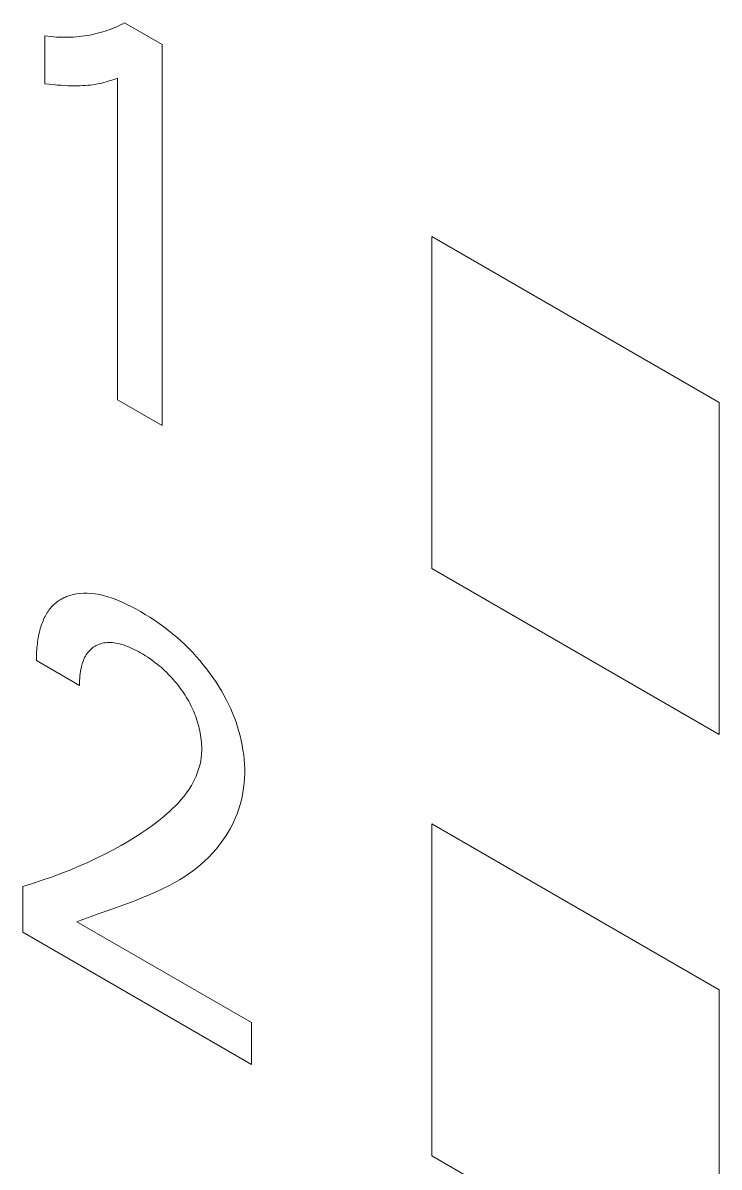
# Model space of a CAD drawing. Header units: inches. Extents: x 67578 to 72421, y -34894 to -31675.
# Drawn here: x 69296.91 to 69300.46, y -33412.52 to -33406.7 of the extents above; entities that cross this region are included whole.
import ezdxf

# ---------------------------------------------------------------- set-up
doc = ezdxf.new("R2010")
doc.units = ezdxf.units.IN
doc.header["$MEASUREMENT"] = 0

# ---------------------------------------------------------------- blocks, each defined once
blk = doc.blocks.new('ET200S')
at = {"lineweight": 0}
for p, q in [((100.6859, -37.1397), (100.6783, -37.1431)), ((100.6935, -37.1361), (100.6859, -37.1397)), ((100.7009, -37.1324), (100.6935, -37.1361)), ((100.7083, -37.1285), (100.7009, -37.1324)), ((100.7083, -37.1285), (100.8286, -37.198)), ((100.4542, -37.323), (100.4542, -37.1702)), ((100.4636, -37.1713), (100.4542, -37.1702)), ((100.473, -37.1723), (100.4636, -37.1713)), ((100.4823, -37.1731), (100.473, -37.1723)), ((100.4916, -37.1737), (100.4823, -37.1731)), ((100.5008, -37.1741), (100.4916, -37.1737)), ((100.51, -37.1744), (100.5008, -37.1741)), ((100.519, -37.1745), (100.51, -37.1744)), ((100.5281, -37.1744), (100.519, -37.1745)), ((100.537, -37.1741), (100.5281, -37.1744)), ((100.5459, -37.1737), (100.537, -37.1741)), ((100.5547, -37.173), (100.5459, -37.1737)), ((100.5634, -37.1723), (100.5547, -37.173)), ((100.5721, -37.1713), (100.5634, -37.1723)), ((100.5807, -37.1702), (100.5721, -37.1713)), ((100.5892, -37.1689), (100.5807, -37.1702)), ((100.5976, -37.1674), (100.5892, -37.1689)), ((100.606, -37.1657), (100.5976, -37.1674)), ((100.6143, -37.1639), (100.606, -37.1657)), ((100.6225, -37.1619), (100.6143, -37.1639)), ((100.6306, -37.1598), (100.6225, -37.1619)), ((100.6388, -37.1574), (100.6306, -37.1598)), ((100.6469, -37.1549), (100.6388, -37.1574)), ((100.6548, -37.1522), (100.6469, -37.1549)), ((100.6627, -37.1493), (100.6548, -37.1522)), ((100.6706, -37.1463), (100.6627, -37.1493)), ((100.6783, -37.1431), (100.6706, -37.1463)), ((100.8286, -37.198), (100.8286, -38.4158)), ((100.4542, -37.323), (100.4673, -37.3245)), ((100.6226, -37.3238), (100.6293, -37.3225)), ((100.6293, -37.3225), (100.6359, -37.321)), ((100.6359, -37.321), (100.6424, -37.3194)), ((100.6424, -37.3194), (100.6496, -37.3175)), ((100.6496, -37.3175), (100.6567, -37.3154)), ((100.6567, -37.3154), (100.6637, -37.3132)), ((100.6637, -37.3132), (100.6752, -37.3093)), ((100.6752, -37.3093), (100.6865, -37.3052)), ((100.6865, -38.3338), (100.6865, -37.3052)), ((100.4673, -37.3245), (100.4804, -37.3259)), ((100.4804, -37.3259), (100.4935, -37.3272)), ((100.4935, -37.3272), (100.5065, -37.3282)), ((100.5065, -37.3282), (100.5194, -37.329)), ((100.5194, -37.329), (100.5289, -37.3295)), ((100.5289, -37.3295), (100.5383, -37.3298)), ((100.5383, -37.3298), (100.5477, -37.3299)), ((100.5477, -37.3299), (100.557, -37.3299)), ((100.557, -37.3299), (100.5663, -37.3297)), ((100.5663, -37.3297), (100.5755, -37.3293)), ((100.5755, -37.3293), (100.5835, -37.3288)), ((100.5835, -37.3288), (100.5915, -37.3282)), ((100.5915, -37.3282), (100.5994, -37.3273)), ((100.5994, -37.3273), (100.6072, -37.3263)), ((100.6072, -37.3263), (100.6149, -37.3252)), ((100.6149, -37.3252), (100.6226, -37.3238)), ((102.6109, -38.3425), (101.6917, -37.8118)), ((101.6917, -37.8118), (101.6917, -38.8732)), ((100.8286, -38.4158), (100.6865, -38.3338)), ((102.6109, -39.404), (102.6109, -38.3425)), ((101.6917, -38.8732), (102.6109, -39.404)), ((100.5119, -38.9683), (100.5083, -38.9702)), ((100.5157, -38.9664), (100.5119, -38.9683)), ((100.5195, -38.9647), (100.5157, -38.9664)), ((100.5233, -38.9631), (100.5195, -38.9647)), ((100.5336, -38.9594), (100.5233, -38.9631)), ((100.5442, -38.9564), (100.5336, -38.9594)), ((100.5551, -38.9543), (100.5442, -38.9564)), ((100.5664, -38.9528), (100.5551, -38.9543)), ((100.5779, -38.9522), (100.5664, -38.9528)), ((100.5897, -38.9522), (100.5779, -38.9522)), ((100.6024, -38.953), (100.5897, -38.9522)), ((100.6153, -38.9547), (100.6024, -38.953)), ((100.6284, -38.957), (100.6153, -38.9547)), ((100.6417, -38.9601), (100.6284, -38.957)), ((100.6551, -38.9639), (100.6417, -38.9601)), ((100.6687, -38.9683), (100.6551, -38.9639)), ((100.6838, -38.9738), (100.6687, -38.9683)), ((100.467, -39.0065), (100.4643, -39.0104)), ((100.4699, -39.0028), (100.467, -39.0065)), ((100.4726, -38.9994), (100.4699, -39.0028)), ((100.4755, -38.9962), (100.4726, -38.9994)), ((100.4784, -38.9931), (100.4755, -38.9962)), ((100.4814, -38.9901), (100.4784, -38.9931)), ((100.4845, -38.9872), (100.4814, -38.9901)), ((100.4877, -38.9844), (100.4845, -38.9872)), ((100.4909, -38.9818), (100.4877, -38.9844)), ((100.4942, -38.9792), (100.4909, -38.9818)), ((100.4976, -38.9768), (100.4942, -38.9792)), ((100.5011, -38.9745), (100.4976, -38.9768)), ((100.5047, -38.9723), (100.5011, -38.9745)), ((100.5083, -38.9702), (100.5047, -38.9723)), ((100.6989, -38.9801), (100.6838, -38.9738)), ((100.7142, -38.987), (100.6989, -38.9801)), ((100.7295, -38.9946), (100.7142, -38.987)), ((100.7448, -39.0026), (100.7295, -38.9946)), ((100.7601, -39.0112), (100.7448, -39.0026)), ((100.4479, -39.0408), (100.446, -39.0456)), ((100.45, -39.0361), (100.4479, -39.0408)), ((100.4521, -39.0316), (100.45, -39.0361)), ((100.4543, -39.0271), (100.4521, -39.0316)), ((100.4567, -39.0227), (100.4543, -39.0271)), ((100.4591, -39.0185), (100.4567, -39.0227)), ((100.4616, -39.0144), (100.4591, -39.0185)), ((100.4643, -39.0104), (100.4616, -39.0144)), ((100.7751, -39.0201), (100.7601, -39.0112)), ((100.79, -39.0294), (100.7751, -39.0201)), ((100.8049, -39.0391), (100.79, -39.0294)), ((100.8198, -39.0494), (100.8049, -39.0391)), ((100.4363, -39.077), (100.435, -39.083)), ((100.4378, -39.0711), (100.4363, -39.077)), ((100.4393, -39.0658), (100.4378, -39.0711)), ((100.4408, -39.0606), (100.4393, -39.0658)), ((100.4424, -39.0555), (100.4408, -39.0606)), ((100.4442, -39.0505), (100.4424, -39.0555)), ((100.446, -39.0456), (100.4442, -39.0505)), ((100.8346, -39.0602), (100.8198, -39.0494)), ((100.8494, -39.0715), (100.8346, -39.0602)), ((100.8626, -39.0821), (100.8494, -39.0715)), ((100.4298, -39.1143), (100.4291, -39.1208)), ((100.4306, -39.1079), (100.4298, -39.1143)), ((100.4315, -39.1015), (100.4306, -39.1079)), ((100.4326, -39.0952), (100.4315, -39.1015)), ((100.4337, -39.0891), (100.4326, -39.0952)), ((100.435, -39.083), (100.4337, -39.0891)), ((100.6229, -39.1174), (100.6276, -39.1155)), ((100.6276, -39.1155), (100.6324, -39.1139)), ((100.6324, -39.1139), (100.6373, -39.1126)), ((100.6373, -39.1126), (100.6423, -39.1116)), ((100.6423, -39.1116), (100.6474, -39.1108)), ((100.6474, -39.1108), (100.6527, -39.1103)), ((100.6527, -39.1103), (100.6581, -39.1101)), ((100.6581, -39.1101), (100.6637, -39.1101)), ((100.6637, -39.1101), (100.6694, -39.1105)), ((100.6694, -39.1105), (100.6752, -39.1111)), ((100.6752, -39.1111), (100.6811, -39.1119)), ((100.6811, -39.1119), (100.6871, -39.1131)), ((100.6871, -39.1131), (100.6931, -39.1145)), ((100.6931, -39.1145), (100.6992, -39.1161)), ((100.6992, -39.1161), (100.7053, -39.118)), ((100.8757, -39.0932), (100.8626, -39.0821)), ((100.8888, -39.1047), (100.8757, -39.0932)), ((100.9016, -39.1168), (100.8888, -39.1047)), ((100.4273, -39.1474), (100.4272, -39.1542)), ((100.4276, -39.1407), (100.4273, -39.1474)), ((100.428, -39.134), (100.4276, -39.1407)), ((100.4285, -39.1273), (100.428, -39.134)), ((100.4291, -39.1208), (100.4285, -39.1273)), ((100.5835, -39.154), (100.5859, -39.1498)), ((100.5859, -39.1498), (100.5886, -39.1458)), ((100.5886, -39.1458), (100.5913, -39.142)), ((100.5913, -39.142), (100.5942, -39.1385)), ((100.5942, -39.1385), (100.5972, -39.1352)), ((100.5972, -39.1352), (100.6004, -39.1321)), ((100.6004, -39.1321), (100.6038, -39.1291)), ((100.6038, -39.1291), (100.6072, -39.1264)), ((100.6072, -39.1264), (100.6108, -39.1239)), ((100.6108, -39.1239), (100.6146, -39.1216)), ((100.6146, -39.1216), (100.6184, -39.1195)), ((100.6184, -39.1195), (100.6229, -39.1174)), ((100.7053, -39.118), (100.7121, -39.1203)), ((100.7121, -39.1203), (100.7189, -39.1229)), ((100.7189, -39.1229), (100.7257, -39.1257)), ((100.7257, -39.1257), (100.7325, -39.1288)), ((100.7325, -39.1288), (100.7394, -39.1321)), ((100.7394, -39.1321), (100.7463, -39.1356)), ((100.7463, -39.1356), (100.7532, -39.1393)), ((100.7532, -39.1393), (100.7601, -39.1432)), ((100.7601, -39.1432), (100.7678, -39.1477)), ((100.7678, -39.1477), (100.7755, -39.1524)), ((100.7755, -39.1524), (100.7831, -39.1574)), ((100.9143, -39.1292), (100.9016, -39.1168)), ((100.9268, -39.1422), (100.9143, -39.1292)), ((100.9384, -39.1548), (100.9268, -39.1422)), ((100.4272, -39.1542), (100.4271, -39.161)), ((100.4271, -39.161), (100.4271, -39.1679)), ((100.5647, -39.2473), (100.4271, -39.1679)), ((100.5692, -39.1952), (100.5706, -39.1884)), ((100.5706, -39.1884), (100.572, -39.183)), ((100.572, -39.183), (100.5735, -39.1778)), ((100.5735, -39.1778), (100.5752, -39.1727)), ((100.5752, -39.1727), (100.577, -39.1678)), ((100.577, -39.1678), (100.579, -39.163)), ((100.579, -39.163), (100.5811, -39.1584)), ((100.5811, -39.1584), (100.5835, -39.154)), ((100.7831, -39.1574), (100.7908, -39.1625)), ((100.7908, -39.1625), (100.7984, -39.168)), ((100.7984, -39.168), (100.806, -39.1736)), ((100.806, -39.1736), (100.8136, -39.1795)), ((100.8136, -39.1795), (100.8195, -39.1843)), ((100.8195, -39.1843), (100.8254, -39.1893)), ((100.8254, -39.1893), (100.8312, -39.1945)), ((100.9497, -39.1678), (100.9384, -39.1548)), ((100.9608, -39.1811), (100.9497, -39.1678)), ((100.9716, -39.1949), (100.9608, -39.1811)), ((100.5649, -39.2319), (100.5654, -39.2243)), ((100.5654, -39.2243), (100.566, -39.2168)), ((100.566, -39.2168), (100.5668, -39.2094)), ((100.5668, -39.2094), (100.5679, -39.2023)), ((100.5679, -39.2023), (100.5692, -39.1952)), ((100.8312, -39.1945), (100.8371, -39.1998)), ((100.8371, -39.1998), (100.8428, -39.2052)), ((100.8428, -39.2052), (100.8485, -39.2109)), ((100.8485, -39.2109), (100.8541, -39.2167)), ((100.8541, -39.2167), (100.8597, -39.2226)), ((100.8597, -39.2226), (100.8648, -39.2284)), ((100.9821, -39.209), (100.9716, -39.1949)), ((100.9924, -39.2235), (100.9821, -39.209)), ((101.0014, -39.2369), (100.9924, -39.2235)), ((100.5647, -39.2396), (100.5649, -39.2319)), ((100.5647, -39.2473), (100.5647, -39.2396)), ((100.8648, -39.2284), (100.8699, -39.2343)), ((100.8699, -39.2343), (100.8749, -39.2404)), ((100.8749, -39.2404), (100.8798, -39.2465)), ((100.8798, -39.2465), (100.8846, -39.2528)), ((100.8846, -39.2528), (100.8893, -39.2593)), ((100.8893, -39.2593), (100.8939, -39.2658)), ((101.0102, -39.2505), (101.0014, -39.2369)), ((101.0186, -39.2644), (101.0102, -39.2505)), ((100.8939, -39.2658), (100.8984, -39.2725)), ((100.8984, -39.2725), (100.9025, -39.2787)), ((100.9025, -39.2787), (100.9064, -39.285)), ((100.9064, -39.285), (100.9102, -39.2914)), ((100.9102, -39.2914), (100.9139, -39.2979)), ((100.9139, -39.2979), (100.9174, -39.3044)), ((101.0267, -39.2785), (101.0186, -39.2644)), ((101.0343, -39.2927), (101.0267, -39.2785)), ((101.0416, -39.3072), (101.0343, -39.2927)), ((100.9174, -39.3044), (100.9209, -39.311)), ((100.9209, -39.311), (100.9241, -39.3176)), ((100.9241, -39.3176), (100.9272, -39.3243)), ((100.9272, -39.3243), (100.9302, -39.331)), ((100.9302, -39.331), (100.933, -39.3378)), ((101.0484, -39.3217), (101.0416, -39.3072)), ((101.0546, -39.3362), (101.0484, -39.3217)), ((100.933, -39.3378), (100.9356, -39.3446)), ((100.9356, -39.3446), (100.938, -39.3514)), ((100.938, -39.3514), (100.9403, -39.3582)), ((100.9403, -39.3582), (100.9424, -39.365)), ((100.9424, -39.365), (100.9443, -39.3718)), ((100.9443, -39.3718), (100.9461, -39.3786)), ((101.0603, -39.3507), (101.0546, -39.3362)), ((101.0656, -39.3652), (101.0603, -39.3507)), ((101.0704, -39.3798), (101.0656, -39.3652)), ((100.9461, -39.3786), (100.9477, -39.3854)), ((100.9477, -39.3854), (100.9492, -39.3921)), ((100.9492, -39.3921), (100.9507, -39.3995)), ((100.9507, -39.3995), (100.9519, -39.4068)), ((100.9519, -39.4068), (100.953, -39.414)), ((101.0747, -39.3944), (101.0704, -39.3798)), ((101.0785, -39.4089), (101.0747, -39.3944)), ((101.0819, -39.4233), (101.0785, -39.4089)), ((100.953, -39.414), (100.9539, -39.4212)), ((100.9539, -39.4212), (100.9546, -39.4283)), ((100.9546, -39.4283), (100.9551, -39.4353)), ((100.9551, -39.4353), (100.9555, -39.4422)), ((100.9555, -39.4422), (100.9556, -39.449)), ((101.0851, -39.4389), (101.0819, -39.4233)), ((101.0877, -39.4543), (101.0851, -39.4389)), ((100.9539, -39.4781), (100.9523, -39.4888)), ((100.955, -39.467), (100.9539, -39.4781)), ((100.9556, -39.4556), (100.955, -39.467)), ((100.9556, -39.449), (100.9556, -39.4556)), ((101.0899, -39.4695), (101.0877, -39.4543)), ((101.0914, -39.4846), (101.0899, -39.4695)), ((100.9448, -39.5188), (100.9415, -39.5281)), ((100.9477, -39.5091), (100.9448, -39.5188)), ((100.9502, -39.4991), (100.9477, -39.5091)), ((100.9523, -39.4888), (100.9502, -39.4991)), ((101.0925, -39.4994), (101.0914, -39.4846)), ((101.0931, -39.5139), (101.0925, -39.4994)), ((101.0931, -39.5281), (101.0931, -39.5139)), ((100.9298, -39.5544), (100.9228, -39.5672)), ((100.934, -39.5459), (100.9298, -39.5544)), ((100.9379, -39.5372), (100.934, -39.5459)), ((100.9415, -39.5281), (100.9379, -39.5372)), ((101.0915, -39.5596), (101.0926, -39.5441)), ((101.0926, -39.5441), (101.0931, -39.5281)), ((100.9074, -39.5908), (100.8991, -39.6018)), ((100.9154, -39.5793), (100.9074, -39.5908)), ((100.9228, -39.5672), (100.9154, -39.5793)), ((101.0847, -39.6039), (101.0875, -39.5895)), ((101.0875, -39.5895), (101.0898, -39.5748)), ((101.0898, -39.5748), (101.0915, -39.5596)), ((100.8813, -39.6224), (100.872, -39.6321)), ((100.8904, -39.6123), (100.8813, -39.6224)), ((100.8991, -39.6018), (100.8904, -39.6123)), ((101.0777, -39.6316), (101.0814, -39.6179)), ((101.0814, -39.6179), (101.0847, -39.6039)), ((100.8527, -39.6505), (100.8354, -39.6656)), ((100.8624, -39.6414), (100.8527, -39.6505)), ((100.872, -39.6321), (100.8624, -39.6414)), ((101.0637, -39.6702), (101.0688, -39.6577)), ((101.0688, -39.6577), (101.0734, -39.6448)), ((101.0734, -39.6448), (101.0777, -39.6316)), ((100.7996, -39.6938), (100.7812, -39.707)), ((100.8177, -39.68), (100.7996, -39.6938)), ((100.8354, -39.6656), (100.8177, -39.68)), ((101.0465, -39.7056), (101.0526, -39.6942)), ((101.0526, -39.6942), (101.0583, -39.6824)), ((101.0583, -39.6824), (101.0637, -39.6702)), ((102.6109, -40.2205), (101.6917, -39.6897)), ((101.6917, -39.6897), (101.6917, -40.7512)), ((100.7433, -39.732), (100.724, -39.7438)), ((100.7624, -39.7198), (100.7433, -39.732)), ((100.7812, -39.707), (100.7624, -39.7198)), ((101.0233, -39.7426), (101.0335, -39.7275)), ((101.0335, -39.7275), (101.0401, -39.7167)), ((101.0401, -39.7167), (101.0465, -39.7056)), ((100.672, -39.7732), (100.6455, -39.787)), ((100.6982, -39.7588), (100.672, -39.7732)), ((100.724, -39.7438), (100.6982, -39.7588)), ((100.9901, -39.784), (101.0016, -39.7709)), ((101.0016, -39.7709), (101.0127, -39.7571)), ((101.0127, -39.7571), (101.0233, -39.7426)), ((100.6187, -39.8002), (100.5908, -39.8132)), ((100.6455, -39.787), (100.6187, -39.8002)), ((100.9529, -39.8198), (100.9657, -39.8085)), ((100.9657, -39.8085), (100.9781, -39.7965)), ((100.9781, -39.7965), (100.9901, -39.784)), ((100.534, -39.8376), (100.5052, -39.849)), ((100.5626, -39.8257), (100.534, -39.8376)), ((100.5908, -39.8132), (100.5626, -39.8257)), ((100.9125, -39.8508), (100.9263, -39.841)), ((100.9263, -39.841), (100.9398, -39.8307)), ((100.9398, -39.8307), (100.9529, -39.8198)), ((100.4143, -39.8806), (100.3835, -39.8901)), ((100.4449, -39.8706), (100.4143, -39.8806)), ((100.4752, -39.8601), (100.4449, -39.8706)), ((100.5052, -39.849), (100.4752, -39.8601)), ((100.8546, -39.8857), (100.8695, -39.8776)), ((100.8695, -39.8776), (100.8841, -39.8691)), ((100.8841, -39.8691), (100.8985, -39.8601)), ((100.8985, -39.8601), (100.9125, -39.8508)), ((100.3835, -40.0368), (100.3835, -39.8901)), ((100.7645, -39.9269), (100.7875, -39.9174)), ((100.7875, -39.9174), (100.8102, -39.9075)), ((100.8102, -39.9075), (100.8326, -39.8969)), ((100.8326, -39.8969), (100.8546, -39.8857)), ((100.6713, -39.9614), (100.6947, -39.9531)), ((100.6947, -39.9531), (100.718, -39.9446)), ((100.718, -39.9446), (100.7414, -39.9359)), ((100.7414, -39.9359), (100.7645, -39.9269)), ((100.5564, -40.0029), (100.5789, -39.9943)), ((100.5789, -39.9943), (100.6017, -39.9859)), ((100.6017, -39.9859), (100.6247, -39.9777)), ((100.6247, -39.9777), (100.6713, -39.9614)), ((100.5564, -40.0029), (101.1149, -40.3254)), ((101.1149, -40.4591), (100.3835, -40.0368)), ((102.6109, -41.2819), (102.6109, -40.2205)), ((101.1149, -40.3254), (101.1149, -40.4591)), ((101.6917, -40.7512), (102.6109, -41.2819))]:
    blk.add_line(p, q, dxfattribs=at)

msp = doc.modelspace()

# ---------------------------------------------------------------- block references
at = {"xscale": 1.59100124616462, "yscale": 1.59100124616462, "zscale": 1.59100124616462}
msp.add_blockref('ET200S', (69137.2041, -33347.6241), dxfattribs=at)

doc.saveas('drawing.dxf')
